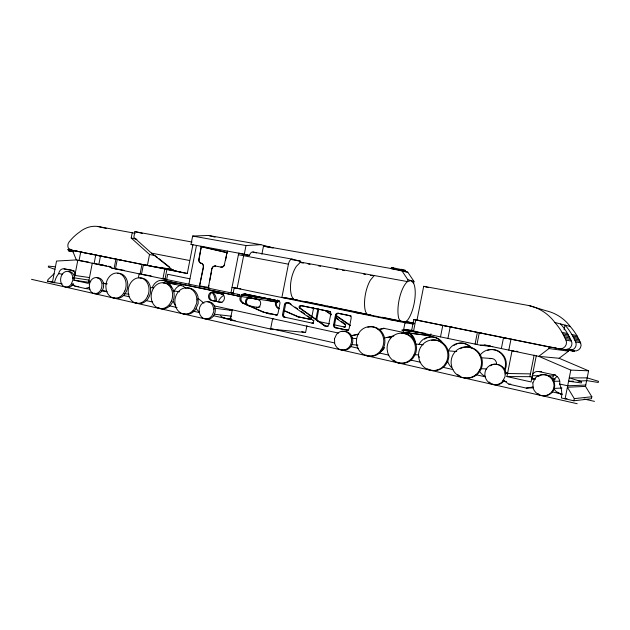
<?xml version="1.0" encoding="UTF-8"?>
<svg xmlns="http://www.w3.org/2000/svg" width="630" height="630" viewBox="0 0 630 630"><rect width="100%" height="100%" fill="white"/><g stroke="black" fill="none" stroke-linecap="round" stroke-linejoin="round"><path stroke-width="0.94" d="M71.836 270.073L64.063 268.868A5.67 4.355 -81.1 0 0 61.212 269.482L60.7 269.884A5.67 4.355 -81.1 0 0 58.724 273.641A17.435 13.443 -81.7 0 0 54.456 282.775L47.652 281.232L47.959 279.641L54.078 273.743M111.392 267.144L76.356 259.93L72.978 251.709L73.206 250.519L77.482 251.307M103.871 265.214L92.271 263.238L88.358 283.398L73.938 280.192L77.813 260.237L88.649 262.127M79.073 260.497L80.711 252.039L84.963 252.819M94.083 263.616L95.744 255.079L99.95 255.843M114.085 268.593L115.92 259.15L121.409 260.182M115.447 268.876L117.282 259.426M131.19 238.03L132.213 232.761L97.618 226.438A34.28 26.806 -80 0 0 79.246 232.305A51.66 40.556 -81 0 0 69.064 242.022A4.788 3.685 -79.4 0 0 68.914 248.882L70.639 249.921L147.404 265.435L149.53 254.496L131.19 238.03L136.907 239.29M192.04 242.038L134.915 231.651L133.812 237.321L151.452 253.118L173.431 270.593L187.338 273.404M138.38 277.775L139.104 274.066M140.096 274.018L141.963 264.419L146.002 265.151M166.643 279.555L239.715 294.675L239.4 296.257L164.713 280.72L166.911 269.459M166.352 281.067L167.674 274.263L189.953 278.822M183.417 286.075L168.423 282.98L168.722 281.452L239.4 296.257M192.788 244.826L191.016 244.416L192.638 236.061L208.428 235.463L260.859 244.684L273.16 247.921M192.906 244.763L187.275 273.577L67.953 249.464L68.505 250.803L72.978 251.709M198.82 259.261L201.348 246.306L199.127 259.324A3.481 2.914 -78.5 0 0 201.316 263.285A3.481 2.914 -79.1 0 1 203.514 267.27L199.458 286.398L203.207 267.207A3.481 2.914 -79.1 0 0 201.009 263.222A3.481 2.914 -78.5 0 1 198.82 259.261L199.127 259.324M222.729 266.955A3.528 2.985 -78.4 0 1 221.169 267.136L215.334 266.002A3.512 2.969 -79 0 0 211.751 268.884L208.286 288.217M208.475 287.256L208.853 285.327M209.79 280.507L211.302 272.798M211.672 270.868L211.751 268.884M246.527 255.008L238.715 253.166L230.934 292.958L233.139 293.304L234.218 287.768L405.807 322.899M221.169 267.136L220.87 267.081A3.528 2.985 -78.4 0 0 224.485 264.175L227.351 251.094M225.516 260.481L226.438 255.788M226.8 253.914L227.17 252.032M306.912 325.749L305.582 332.506L270.585 329.065L230.273 319.993L232.257 309.85M300.14 262.505L300.683 261.261L292.202 259.143L252.913 252.024A5.638 2.874 -79.7 0 0 249.645 254.827L249.464 255.41L244.306 254.189L245.999 245.558L260.859 244.684M237.219 295.919L237.526 294.336L239.715 294.675M261.891 254.221L263.498 246.015L401.641 270.38L407.799 272.191L413.965 281.389L413.603 283.224A21.759 7.725 -78.9 0 1 407.767 319.89L405.381 321.985L382.3 317.268M241.448 296.572L274.924 301.754L275.208 300.282L242.707 295.155M270.585 329.065L272.625 318.67L273.664 318.796M275.869 301.896L277.743 302.187L278.027 300.723M292.202 259.143A5.772 2.717 -79.6 0 0 288.422 264.175L281.901 297.439L297.447 300.014M287.847 302.817A2.189 1.937 -81.4 0 0 285.532 304.573L283.555 314.646A2.189 1.937 -82.6 0 0 285.028 317.197L284.004 317.071A2.197 1.937 -82.5 0 1 282.531 314.512L284.508 304.416A2.197 1.937 -81.3 0 1 286.831 302.66L289.595 303.188L291.17 304.298M311.7 317.638L313.472 308.59A2.032 1.819 -81.4 0 0 313.488 307.794M315.953 319.686A2.04 1.835 -82.8 0 1 315.969 318.89L317.819 309.495A2.04 1.843 -81.5 0 1 317.977 308.983M316.992 320.3A2.04 1.835 -82.8 0 1 316.858 319L318.701 309.629A2.04 1.835 -81.5 0 1 318.867 309.125M348.689 330.175A2.268 2.079 -84 0 1 347.618 330.254L335.121 327.647A2.26 2.055 -83.6 0 1 333.546 325.001L335.499 315.063A2.26 2.055 -82.1 0 1 337.948 313.26L350.461 315.803A2.268 2.079 -82.3 0 1 350.721 315.882M347.618 330.254L336.058 327.757A2.26 2.055 -83.6 0 1 334.491 325.119L336.436 315.197A2.26 2.055 -82.1 0 1 338.885 313.401M391.411 267.451L391.175 268.656L405.263 271.632L405.499 270.435L391.411 267.451L393.553 268.081M401.097 270.404L401.334 269.191M401.641 270.38L407.886 279.728L407.523 281.594A21.759 7.725 -78.9 0 0 399.507 298.037A21.759 7.725 -78.9 0 0 398.798 318.441L400.294 321.198L285.295 297.667M378.071 329.577L383.678 328.285L403.09 332.372L404.988 322.773L413.453 324.064M421.478 332.64L401.845 330.073L404.271 330.577L404.507 329.38L413.036 330.522M418.903 320.418L413.8 319.575L411.571 330.852L416.383 331.49M413.516 331.262L415.745 319.969L418.934 320.497M572.166 350.642L573.867 350.878A6.087 5.898 10.9 0 0 580.624 342.854L576.915 335.632A61.716 60.622 42 0 0 570.221 326.474A41.399 40.785 24.1 0 0 545.982 310.74L528.995 305.582L423.683 286.311L417.005 320.111L558.747 348.76L565.496 349.674L567.74 349.327A6.355 6.182 11 0 0 571.434 341.129L567.559 333.553A64.457 63.37 51.7 0 0 560.582 323.962M403.09 332.372L430.558 335.806L430.936 333.884M440.504 336.892L442.772 325.434L445.764 325.923M447.93 338.444L450.206 326.939L453.135 327.411M475.075 344.106L477.39 332.435L480.107 332.868M476.957 344.5L479.272 332.821L481.981 333.246M501.346 348.571L503.504 337.719L506.008 338.097M508.812 350.123L510.977 339.231L513.426 339.601M536.264 355.84L531.082 381.93L506.93 376.567L512.048 350.792L514.001 351.005M506.93 376.567L529.854 376.685L534.145 355.068M404.507 329.38L480.344 345.201L484.494 345.059L538.76 356.352L548.951 348.54L549.265 346.973L556.219 347.957M553.66 374.677A5.079 4.922 27.8 0 0 553.242 375.889L552.675 378.732L555.101 379.26M564.102 329.86L565.047 325.127A63.181 62.11 47 0 1 571.89 334.522L575.694 341.933A6.229 6.048 11 0 1 572.079 349.949L570.993 350.217M539.926 375.764L532.318 375.693A5.536 5.394 36.1 0 1 538.745 371.558L553.573 374.755A7.765 7.521 31.5 0 1 557.936 377.346L558.558 378.173A7.765 7.521 31.5 0 1 559.645 384.016A23.586 22.814 39.3 0 1 561.377 397.963L573.867 400.79L591.436 398.711L591.83 396.75L585.49 386.395L588.593 370.81L570.804 370.101L538.76 356.352L559.133 358.281L568.496 351.17L568.78 349.745M569.874 350.658L570 350.012L574.292 350.619L574.166 351.257L564.362 349.548M570.804 370.101L565.094 398.806L567.016 398.601M573.867 400.79L574.292 398.632L567.394 387.237L585.49 386.395M553.368 381.662L555.313 378.039A9.938 9.584 28.7 0 1 557.227 376.425M73.379 283.634L72.899 284.508A7.938 6.127 -81.3 0 1 66.945 287.233M390.269 338.223L391.088 336.932M374.267 275.538L370.479 280.019A21.365 8.277 -79 0 0 365.581 311.692L367.235 314.433M277.665 299.974L276.909 300.51A4.434 3.898 -81.3 0 0 275.499 305.141L276.987 307.582L279.507 308.802M71.655 283.398L74.876 286.146L85.239 288.485L89.287 287.359M358.446 334.089L350.965 335.806L358.722 334.325M378.803 329.71L384.536 328.395L383.678 328.285M384.584 337.964L393.9 335.877M404.137 333.569L407.862 332.734M387.159 337.648L392.75 336.389M404.87 333.664L407.665 333.042M494.731 384.662A10.332 10.096 61.8 0 0 503.504 381.433L504.244 380.331L503.401 380.339L508.922 384.19L526.27 388.111L532.941 386.97M244.172 293.816L279.507 301.093L245.251 293.989L243.227 293.942L241.503 294.919A4.756 4.095 -81.2 0 0 240.329 300.896L242.377 302.998L263.332 312.236L276.767 315.047A2.181 1.914 -82.4 0 0 277.523 315.039M245.251 293.989L242.582 295.092A4.749 4.087 -81.2 0 0 241.416 301.053L243.456 303.148L264.387 312.378L276.767 315.047M574.292 398.632L591.83 396.75M541.225 395.522L541.965 395.467A10.765 10.442 35.4 0 0 554.51 383.402A10.765 10.442 35.4 0 0 538.083 376.283M560.85 393.994L561.464 393.947A9.907 9.552 28.5 0 1 557.574 392.151M76.356 259.93L56.542 261.048L52.416 282.311L62.142 283.799M553.542 388.45L561.96 388.033M526.27 388.111L533.09 387.82M585.75 385.072L567.685 385.78L559.645 384.016M508.922 384.19L510.82 384.142M573.316 381.174L568.583 381.252L581.34 382.922L581.592 381.646L569.26 377.882L587.184 377.882L598.5 381.308L598.272 382.465L587.144 380.677L578.049 381.095M553.187 381.3L559.739 381.189M535.098 379.394L531.696 378.811L535.516 378.795M552.534 379.276L554.471 379.268M548.486 375.85L553.242 375.889M553.573 374.755L555.495 374.787M530.405 373.881L507.544 373.488L504.976 372.921L507.772 372.976M538.745 371.558L541.658 371.637M480.934 368.715L486.754 368.904M414.816 354.659L418.619 354.911M481.43 357.777L491.132 358.462M352.083 344.642L357.919 345.106M447.631 350.784L456.711 351.556M351.579 338.168L356.446 338.633M415.658 344.027L423.242 344.76M515.954 351.209L517.907 351.422M230.273 319.993L235.14 320.512M569.882 350.288L568.764 350.162L574.166 351.257M480.344 345.201L492.786 346.626M214.137 314.205L231.446 316.205M335.121 327.647L336.058 327.757M484.494 345.059L490.164 345.72M345.61 326.915A1.449 1.323 -83.6 0 1 344.72 327.065L343.878 326.962A1.449 1.323 -83.6 0 0 345.303 324.781L335.278 317.646M333.546 325.001L334.491 325.119M214.318 308.22L232.564 310.519M403.436 332.293L428.487 335.436M286.831 302.66L288.587 303.022L313.023 320.268L314 320.394M344.886 324.316L345.728 324.418L341.736 321.647M283.846 310.692L297.738 316.725L310.417 319.363A2.032 1.819 -82.6 0 0 310.897 319.394M85.239 288.485L90.114 289.123M101.824 290.658L106.698 291.296M124.252 293.604L129.134 294.241M282.531 314.512L283.555 314.646M315.969 318.89L316.858 319M263.332 312.236L264.387 312.378M297.738 316.725L310.417 319.363M404.271 330.577L425.124 333.301M74.876 286.146L78.734 286.658M548.951 348.54L568.496 351.17M47.652 281.232L53.44 282.004M71.749 285.083L74.631 285.469M223.634 294.47A4.221 3.591 -81.4 0 0 222.752 294.131L212.861 292.115A4.213 3.559 -81.4 0 0 208.585 295.509A4.213 3.559 -81.4 0 0 211.247 300.376L221.13 302.424A4.221 3.591 -81.4 0 0 222.067 302.479M211.247 300.376L221.13 302.424M258.332 307.495A3.945 3.426 -81.6 0 1 257.434 307.44L256.465 307.306A3.953 3.433 -81.6 0 0 260.592 304.148A3.953 3.433 -81.6 0 0 257.985 299.557L249.614 297.809A3.93 3.394 -81.5 0 0 245.668 300.463A3.93 3.394 -81.5 0 0 247.267 305.204M73.938 280.192L89.365 282.366M90.736 281.445L88.791 281.169L90.358 281.516M103.367 283.248L107.25 283.799M242.377 302.998L243.456 303.148M277.775 308.046L278.712 308.18L277.263 307.046L276.444 305.282A4.426 3.898 -81.3 0 1 277.854 300.66M102.674 283.264L106.525 283.815M88.822 280.074L72.828 277.649L74.553 277.893L74.411 276.688A7.938 6.127 -81.3 0 0 68.363 271.577M150.696 287.54L153.586 287.965M172.848 290.792L179.589 291.777M335.499 315.063L336.436 315.197M89.31 277.562L74.868 275.42A4.127 3.181 -81 0 0 72.529 270.695L64.063 268.868M58.724 273.641L62.543 274.2M337.948 313.26L350.461 315.803M299.699 308.377L300.699 308.527L325.45 325.938L324.489 325.828L299.266 307.881A1.543 1.378 -81.4 0 1 300.762 305.55L330.175 311.598A2.244 2.032 -81.9 0 1 330.435 311.669M313.472 308.59L314.37 308.724M284.508 304.416L285.532 304.573M317.819 309.495L318.701 309.629M300.762 305.55L330.175 311.598M72.529 270.695L74.458 270.995M388.978 319.449L413.871 323.3M212.861 292.115L222.752 294.131M257.985 299.557L258.954 299.707A3.945 3.426 -81.6 0 1 259.796 300.022M288.587 303.022L289.595 303.188M231.714 293.06L233.636 293.359M242.274 294.73L245.157 295.186M247.078 295.494L256.686 297.014M258.599 297.321L271.341 299.337M241.944 294.706L268.947 298.982M355.131 312.511L370.865 315.008M168.423 282.98L175.368 284.083M164.713 280.72L169.517 281.5M188.905 284.177L196.473 245.432M199.521 285.902L209.168 287.461M165.808 279.248L162.926 278.775L164.824 269.034L173.431 270.593M151.129 275.901L141.506 274.31L143.372 264.702L172.463 269.979M109.486 266.821L111.888 268.136L124.149 270.333M106.509 265.907L98.823 264.6L100.485 256.032L104.674 256.804M108.431 266.23L110.36 266.561M232.021 287.398L237.116 288.264L243.912 254.386L249.464 255.41M238.943 288.572L240.77 288.879M401.924 269.805L405.499 270.435M268.38 247.157L272.191 247.834M404.893 271.68L407.799 272.191M192.638 236.061L245.999 245.558M175.116 270.908L176.998 271.246M178.243 271.459L180.172 271.814M292.17 259.718L300.683 261.261M301.384 262.749L303.298 263.104M308.086 263.97L310.007 264.324M318.623 265.892L320.536 266.246M335.861 269.034L337.774 269.388M342.562 270.254L344.484 270.609M363.636 274.097L365.55 274.444M370.338 275.318L372.259 275.672M160.863 267.372L162.658 267.703M68.505 250.803L73.332 251.677M149.861 265.852L151.791 266.199M153.72 266.553L173.022 270.057M191.016 244.416L244.306 254.189M67.953 249.464L72.253 250.252M75.072 250.772L76.954 251.11M90.657 253.858L92.547 254.213M106.58 257.15L108.494 257.497M288.422 264.175L238.416 254.701M69.15 249.102L71.032 249.448M528.995 305.582A44.234 43.856 40.5 0 1 554.88 322.473A66.095 64.961 57.5 0 1 562.031 332.325L566 340.106L571.434 341.129M575.694 341.933L580.624 342.854M151.452 253.118L189.48 260.481M565.283 338.507L570.741 339.57M575.009 340.405L579.962 341.373M149.53 254.496L155.295 255.654M167.336 268.632L169.226 269.01M171.108 269.388L172.998 269.766M566.976 349.146L574.292 350.619M163.745 267.97L165.643 268.356M167.533 268.734L173.219 269.884M215.334 266.002L215.633 266.065A3.512 2.969 -79 0 0 214.468 266.112M564.527 336.932L570 338.034M574.292 338.909L579.253 339.909M567.236 349.453L570 350.012M572.142 350.532L573.867 350.878M413.8 319.575L549.265 346.973M405.413 321.442L414.06 323.206M405.413 321.481L413.871 323.206M304.873 301.431L324.93 305.534M326.836 305.928L362.179 313.149M364.085 313.543L365.998 313.929M275.822 301.786L277.743 302.187M267.309 300.163L274.924 301.754M111.888 268.136L165.005 279.208M563.732 335.373L569.229 336.522M573.528 337.42L578.513 338.467M258.954 299.707L250.59 297.959A3.922 3.386 -81.5 0 0 246.527 301.108A3.922 3.386 -81.5 0 0 249.086 305.652L248.102 305.518L257.442 307.448M425.675 334.845L430.558 335.806M317.378 321.276L329.6 323.82M334.325 324.828L344.72 327.065M562.905 333.837L568.41 335.026M572.733 335.963L577.726 337.042M55.424 266.813L48.471 266.12L48.289 267.049L54.936 269.309M266.459 313.244L270.301 314.079M283.76 316.984L313.543 323.426M324.111 325.71L327.954 326.545M214.2 305.897L338.546 333.089M529.854 376.685L532.634 377.299M562.031 332.325L567.559 333.553M571.89 334.522L576.915 335.632M301.754 331.656L305.582 332.506M101.391 290.509L107.124 291.8M123.338 295.446L129.063 296.73M146.136 300.573L152.673 302.038M169.533 305.834L177.038 307.519M192.811 311.062L199.277 312.519M213.397 315.693L232.273 319.938M270.152 328.45L334.412 342.901M350.713 346.563L358.383 348.288M379.386 353.013L388.726 355.107M410.437 359.99L420.683 362.297M442.473 367.195L453.002 369.558M475.981 374.724L485.565 376.882M502.716 380.74L506.52 381.591M551.998 391.821L561.464 393.947M584.12 399.034L594.499 401.373M97.618 226.438L106.234 228.391M132.213 232.761L135.072 233.415M31.5 279.326L577.198 403.72M201.23 246.535L226.95 252.504M201.025 246.732L227.217 252.803M134.915 231.651L142.474 233.399M252.913 252.024L256.505 252.906M208.428 235.463L215.035 237.148M554.88 322.473L570.221 326.474M263.498 246.015L268.726 247.385M423.683 286.311L428.329 287.556M407.886 279.728L413.965 281.389M559.133 358.281L588.593 370.81M283.917 310.44L298.651 316.843M336.223 315.512L350.311 325.269M336.152 315.929L350.256 325.702M327.348 311.669L331.341 314.441M336.136 317.764L338.538 319.434M324.875 310.425L331.278 314.866M295.108 307.07L297.47 308.731M301.408 311.511L304.558 313.732M307.708 315.953L310.85 318.174M409.697 333.105L411.201 334.168A13.569 12.797 -87.7 0 1 415.43 342.657M408.712 332.979L410.224 334.05A13.608 12.828 -87.7 0 1 413.894 339.94M155.988 256.276L157.5 257.481M159.012 258.686L169.627 267.12M183.18 286.083L186.141 288.532M198.017 298.313L203.955 303.211M300.699 308.527L300.266 308.031A1.543 1.37 -81.4 0 1 301.754 305.707M313.023 320.268L313.464 320.772A1.559 1.402 -83.2 0 1 311.952 323.119L312.929 323.237A1.551 1.394 -83.2 0 0 313.575 323.206M413.603 283.224L410.957 280.57L407.523 281.594L300.518 262.119L296.391 266.325A20.483 9.411 -79.1 0 0 291.958 296.73L293.911 299.431M505.819 372.936L505.504 371.346A10.332 10.096 61.8 0 0 493.447 364.455M566 340.106A6.513 6.355 11.2 0 1 558.747 348.76M349.548 315.669A2.276 2.087 -82.3 0 1 351.146 318.323L349.177 328.356A2.276 2.087 -83.9 0 1 346.697 330.151M329.23 311.456A2.252 2.04 -81.9 0 1 330.789 314.079L328.75 324.442A2.252 2.032 -83.4 0 1 326.324 326.222L327.277 326.332A2.244 2.032 -83.4 0 0 327.813 326.371M221.642 293.966A4.237 3.599 -81.4 0 1 224.351 298.864A4.237 3.599 -81.4 0 1 220.012 302.266M275.735 314.913A2.181 1.921 -82.4 0 0 278.035 313.181L279.94 303.463A2.181 1.921 -81.3 0 0 278.476 300.927M318.26 321.387A2.04 1.835 -82.8 0 1 317.811 321.221M317.418 320.922A2.04 1.835 -82.8 0 1 317.252 320.741M260.032 306.818A3.945 3.426 -81.6 0 1 259.214 307.282M224.666 264.687A3.528 2.985 -78.4 0 1 224.296 265.521M224.052 265.899A3.528 2.985 -78.4 0 1 223.091 266.766M212.168 268.498A3.512 2.969 -79 0 1 212.53 267.671M212.775 267.293A3.512 2.969 -79 0 1 213.72 266.435M401.475 333.333A15.002 14.143 -88.7 0 1 414.178 340.027A15.002 14.143 -88.7 0 1 414.965 355.068L412.863 358.32A15.002 14.143 -88.7 0 1 396.711 362.077M395.884 361.659A15.002 14.143 -88.7 0 1 393.561 360.069M367.794 327.253A14.742 13.671 -86.5 0 1 377.37 328.238L380.331 330.372A14.742 13.671 -86.5 0 1 383.418 348.075L381.37 351.28A14.742 13.671 -86.5 0 1 365.754 355.029M97.13 277.822A8.095 6.363 -81.5 0 1 103.493 287.233A8.095 6.363 -81.5 0 1 94.153 293.147M175.786 305.755A11.946 9.915 -81.6 0 1 173.384 301.652M173.872 291.643A11.946 9.915 -81.6 0 1 181.432 284.973M165.462 280.87A11.757 9.639 -81.5 0 1 171.454 287.225M162.138 280.539A11.757 9.639 -81.5 0 1 164.65 280.657M152.476 287.044A11.781 9.647 -81.5 0 1 169.257 285.232M342.232 331.593A9.426 8.615 -86 0 1 351.406 335.499L352.391 337.727A9.426 8.615 -86 0 1 350.036 347.579A9.426 8.615 -86 0 1 340.893 349.493M485.124 376.464A14.348 14.065 67.9 0 1 479.69 371.48M479.729 355.682A14.348 14.065 67.9 0 1 504.48 369.479M489.888 358.659A5.316 5.213 68 0 1 496.59 364.234M562.558 394.23A9.938 9.584 28.7 0 1 553.762 388.214M487.675 350.272A14.309 14.033 67.4 0 1 504.858 370.345M464.105 377.724A15.577 15.144 78.9 0 0 478.556 373.015L480.792 369.652A15.577 15.144 78.9 0 0 477.839 351.524A15.577 15.144 78.9 0 0 460.152 348.705M460.38 376.338A15.577 15.144 78.9 0 1 457.726 374.543M163.115 282.988A13.009 10.671 -81.7 0 1 172.604 288.469A13.009 10.671 -81.7 0 1 172.904 301.431L171.242 304.298A13.009 10.671 -81.7 0 1 158.319 307.598M231.249 318.528A12.254 10.466 -82.1 0 1 224.138 317.677M187.023 288.044A13.206 11.001 -82 0 1 198.001 296.683L198.19 303.518L195.457 309.708A13.206 11.001 -82 0 1 183.007 313.472M230.808 318.071A12.285 10.489 -82.1 0 1 220.563 315.78M218.807 300.541A12.285 10.489 -82.1 0 1 223.776 295.375M207.735 301.825A8.694 7.332 -82.6 0 1 214.247 305.542C215.988 308.881 215.602 313.11 213.373 316.126A8.694 7.332 -82.6 0 1 206.317 318.985M117.385 273.333A12.624 10.056 -81.4 0 1 126.307 278.594A12.624 10.056 -81.4 0 1 126.528 291.162L124.953 293.942A12.624 10.056 -81.4 0 1 113.526 297.651M539.335 394.498A10.765 10.442 35.4 0 1 537.744 393.498M139.907 278.09A12.813 10.356 -81.5 0 1 149.113 283.461A12.813 10.356 -81.5 0 1 149.373 296.218L147.751 299.045A12.813 10.356 -81.5 0 1 136.001 302.77M230.525 309.393A4.489 3.827 -82.1 0 1 229.753 310.173M419.352 357.383A13.828 13.238 89.1 0 1 418.312 354.903M419.052 344.421A13.828 13.238 89.1 0 1 441.913 342.98M424.518 339.2A13.797 13.206 89 0 1 427.597 337.625M428.416 337.365A13.797 13.206 89 0 1 442.827 343.074M384.568 347.555A8.694 8.088 -87 0 1 380.496 351.65M383.174 348.138A8.718 8.103 -87 0 1 382.315 349.366M381.819 349.91A8.718 8.103 -87 0 1 380.701 350.855M430.235 369.975A15.277 14.64 87.3 0 1 427.565 368.865M431.369 340.302A15.277 14.64 87.3 0 1 445.883 346.098A15.277 14.64 87.3 0 1 447.3 362.226L445.127 365.542A15.277 14.64 87.3 0 1 431.164 370.219M451.576 367.495A14.073 13.655 82.9 0 1 447.717 361.407M448.45 350.745A14.073 13.655 82.9 0 1 470.949 347.886M453.978 345.437A14.033 13.624 82.6 0 1 457.152 343.846M457.994 343.586A14.033 13.624 82.6 0 1 471.791 347.973M212.373 300.534A4.205 3.552 -81.4 0 1 209.711 295.675A4.205 3.552 -81.4 0 1 213.987 292.288M350.973 315.992A2.268 2.079 -82.3 0 1 351.209 316.134M311.409 318.37A2.032 1.819 -82.6 0 1 309.519 319.252M211.853 292.281A12.112 10.198 -81.9 0 1 215.129 300.526M199.261 311.921A12.112 10.198 -81.9 0 1 196.182 308.353M493.857 384.505A10.332 10.096 61.8 0 1 492.164 383.961M490.589 383.127A10.332 10.096 61.8 0 1 489.163 382.032M490.242 365.833A10.332 10.096 61.8 0 1 492.605 364.691M213.216 292.485A12.088 10.182 -81.9 0 1 216.492 300.715M532.846 382.875L533.216 388.324A10.797 10.474 35.7 0 0 548.494 394.624A10.797 10.474 35.7 0 0 551.644 378.795A10.797 10.474 35.7 0 0 535.256 378.047L532.846 382.875M505.189 373.992L505.008 376.685L502.653 381.441A10.364 10.127 62.3 0 1 487.084 380.748A10.364 10.127 62.3 0 1 490.14 365.329A10.364 10.127 62.3 0 1 504.661 371.33L505.189 373.992M356.659 338.428L356.375 342.248L357.013 346.012A14.781 13.702 -86.4 0 0 380.213 351.201L382.26 347.988A14.781 13.702 -86.4 0 0 379.173 330.23L376.204 328.088A14.781 13.702 -86.4 0 0 359.848 331.624L357.848 334.806L356.659 338.428M334.491 338.759L334.703 343.626A9.458 8.631 -86 0 0 345.586 349.595A9.458 8.631 -86 0 0 351.162 337.609L350.185 335.38A9.458 8.631 -86 0 0 338.231 332.774L336.522 334.388L334.491 338.759M213.861 309.606L213.68 311.882L211.869 315.961A8.718 7.347 -82.6 0 1 201.458 316.89A8.718 7.347 -82.6 0 1 201.104 304.644L202.577 303.125A8.718 7.347 -82.6 0 1 212.743 305.345L213.861 309.606M196.938 299.849L196.654 303.314L193.914 309.527A13.246 11.017 -82 0 1 175.274 305.353L174.825 302.006A13.246 11.017 -82 0 1 182.629 288.548L185.472 287.8A13.246 11.017 -82 0 1 196.465 296.462L196.938 299.849M89.358 284.232L89.413 288.382A8.119 6.371 -81.5 0 0 98.398 292.611A8.119 6.371 -81.5 0 0 100.768 280.405A8.119 6.371 -81.5 0 0 90.956 280.445L89.358 284.232M72.922 278.46L72.733 280.531L71.166 284.272A7.962 6.135 -81.3 0 1 61.732 284.327A7.962 6.135 -81.3 0 1 64.055 272.365A7.962 6.135 -81.3 0 1 72.686 276.436L72.922 278.46M124.874 290.934L123.299 293.73A12.663 10.072 -81.4 0 1 106.257 289.918L105.864 286.721A12.663 10.072 -81.4 0 1 118.432 273.2A12.663 10.072 -81.4 0 1 124.874 290.934M147.751 296.005L146.136 298.841A12.844 10.371 -81.5 0 1 128.583 294.911L128.173 291.666A12.844 10.371 -81.5 0 1 141.073 277.972A12.844 10.371 -81.5 0 1 147.751 296.005M171.321 301.234L169.659 304.101A13.041 10.686 -81.7 0 1 151.578 300.053L151.153 296.761A13.041 10.686 -81.7 0 1 164.398 282.894A13.041 10.686 -81.7 0 1 171.321 301.234M413.886 354.997L411.776 358.265A15.049 14.183 -88.6 0 1 387.765 352.894L387.096 349.059A15.049 14.183 -88.6 0 1 404.184 333.483A15.049 14.183 -88.6 0 1 413.886 354.997M446.3 362.179L444.126 365.502A15.325 14.671 87.5 0 1 419.249 359.935L418.548 356.029A15.325 14.671 87.5 0 1 436.196 340.231A15.325 14.671 87.5 0 1 446.3 362.179M479.887 369.629L477.642 372.999A15.624 15.183 79.2 0 1 451.867 367.235L451.127 363.25A15.624 15.183 79.2 0 1 469.35 347.232A15.624 15.183 79.2 0 1 479.887 369.629"/></g></svg>
